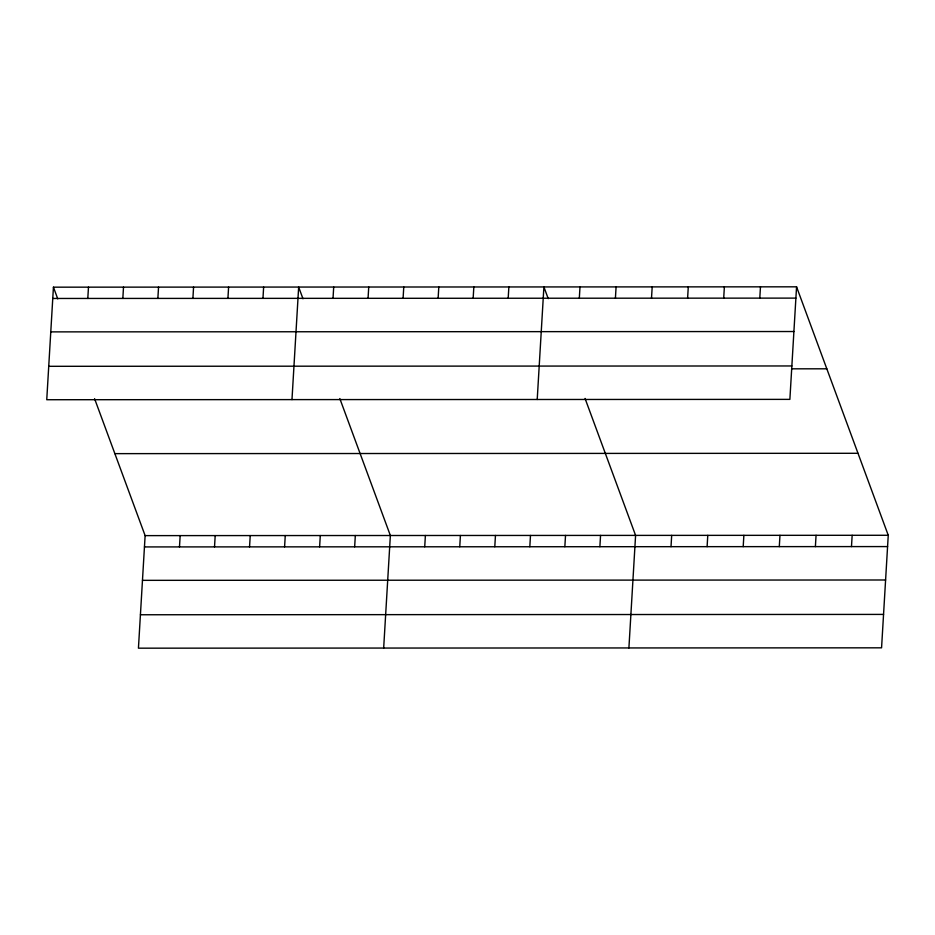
<?xml version="1.0" encoding="UTF-8"?>
<svg xmlns="http://www.w3.org/2000/svg" width="935" height="935" viewBox="0 0 935 935"><rect width="100%" height="100%" fill="white"/><g stroke="black" fill="none" stroke-linecap="round" stroke-linejoin="round"><path stroke-width="1.4" d="M53.435 287.174L46.75 399.724L789.876 399.374L796.562 286.823L53.435 287.174L57.76 298.884M87.797 298.452L88.474 287.15M122.836 298.44L123.502 287.139M157.863 298.417L158.541 287.115M94.575 398.661L145.124 535.626L138.438 648.177L881.565 647.826L888.25 535.276L796.562 286.823M192.902 298.405L193.568 287.103M179.485 546.917L180.163 535.615M227.93 298.382L228.596 287.092M214.524 546.893L215.19 535.603M262.969 298.37L263.635 287.068M249.552 546.881L250.229 535.58M291.977 399.607L298.662 287.057L302.987 298.768M284.591 546.858L285.257 535.568M333.024 298.335L333.701 287.033M319.618 546.846L320.296 535.545M368.063 298.323L368.729 287.022M354.657 546.835L355.323 535.533M403.09 298.3L403.768 287.01M383.666 648.06L390.363 535.521L339.814 398.544M438.129 298.288L438.796 286.987M424.724 546.8L425.39 535.498M473.157 298.265L473.835 286.975M459.751 546.776L460.417 535.486M508.196 298.253L508.862 286.952M494.79 546.765L495.457 535.463M537.216 399.49L543.901 286.94L548.226 298.651M529.818 546.753L530.484 535.451M579.326 298.218L579.992 286.916M564.845 546.73L565.523 535.428M599.884 546.718L600.551 535.416M615.417 298.207L616.083 286.905M628.904 647.943L635.59 535.404L585.041 398.427M651.508 298.183L652.186 286.893M671.014 546.683L671.681 535.381M687.611 298.171L688.277 286.87M707.105 546.659L707.772 535.369M723.702 298.148L724.368 286.858M743.196 546.648L743.874 535.346M759.793 298.136L760.471 286.835M779.299 546.624L779.965 535.334M815.39 546.613L816.056 535.311M851.481 546.589L852.159 535.299M52.769 298.464L795.895 298.113M50.782 331.878L793.908 331.528M48.737 366.31L791.863 365.959M792.167 368.822L826.821 368.811M114.865 453.639L857.991 453.288M145.124 535.626L888.25 535.276M144.457 546.928L887.584 546.578M142.471 580.343L885.597 579.992M140.425 614.762L883.552 614.412"/></g></svg>
